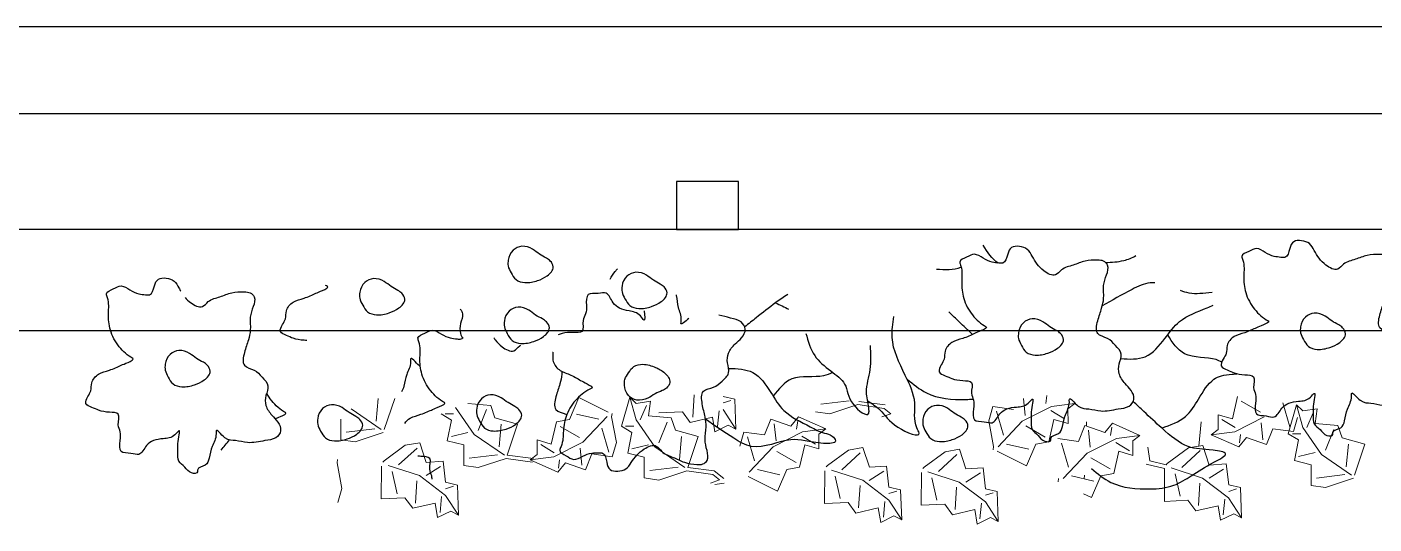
# Model space of a CAD drawing. Header units: millimetres. Extents: x 10227 to 13232, y 2 to 9351.
# Drawn here: x 11562.6 to 11624, y 7908.3 to 7930.9 of the extents above; entities that cross this region are included whole.
import ezdxf

# ---------------------------------------------------------------- set-up
doc = ezdxf.new("R2010")
doc.units = ezdxf.units.MM
doc.layers.add('A-FURN', color=9, linetype='Continuous')
doc.layers.add('A-GLAZ-FULL', color=4, linetype='Continuous')

msp = doc.modelspace()

# ---------------------------------------------------------------- linework, layer by layer
at = {"layer": 'A-FURN'}
for p, q in [((11708.183, 7921.684), (11510.222, 7921.684)), ((11708.183, 7917.068), (11510.222, 7917.068))]:
    msp.add_line(p, q, dxfattribs=at)
at = {"layer": 'A-FURN', "lineweight": 5}
for p, q in [((11578.54, 7912.955), (11578.635, 7913.994)), ((11579.39, 7913.994), (11578.918, 7912.578)), ((11587.352, 7913.038), (11587.777, 7914.027)), ((11587.777, 7914.027), (11589.114, 7913.362)), ((11589.724, 7912.726), (11590.102, 7914.047)), ((11590.102, 7914.047), (11590.385, 7913.764)), ((11590.102, 7914.047), (11590.385, 7913.009)), ((11592.972, 7913.139), (11593.04, 7914.153)), ((11594.71, 7913.902), (11594.35, 7913.785)), ((11594.353, 7914.084), (11594.889, 7913.96)), ((11594.889, 7913.96), (11594.938, 7912.587)), ((11608.034, 7913.993), (11608.116, 7913.219)), ((11609.102, 7914.129), (11609.049, 7913.755)), ((11617.554, 7913.061), (11617.792, 7914.077)), ((11577.408, 7913.522), (11578.782, 7912.582)), ((11581.973, 7913.007), (11581.501, 7913.29)), ((11581.689, 7913.29), (11582.067, 7913.29)), ((11582.161, 7913.574), (11583.011, 7912.346)), ((11582.728, 7913.762), (11583.766, 7913.668)), ((11583.577, 7913.479), (11583.2, 7912.535)), ((11583.766, 7913.668), (11583.955, 7913.102)), ((11588.687, 7913.041), (11587.672, 7913.279)), ((11589.292, 7913.301), (11589.274, 7913.149)), ((11590.385, 7913.764), (11591.046, 7913.859)), ((11590.574, 7913.009), (11590.857, 7913.67)), ((11591.046, 7913.859), (11590.952, 7913.198)), ((11592.497, 7913.381), (11591.422, 7913.33)), ((11592.851, 7912.901), (11592.497, 7913.381)), ((11594.169, 7913.428), (11594.104, 7912.712)), ((11594.938, 7912.587), (11594.348, 7913.487)), ((11599.22, 7913.287), (11598.56, 7913.381)), ((11600.103, 7913.875), (11598.81, 7913.722)), ((11599.22, 7913.287), (11600.493, 7913.708)), ((11601.688, 7913.534), (11600.493, 7913.708)), ((11601.734, 7913.701), (11600.542, 7913.853)), ((11601.579, 7913.151), (11601.987, 7913.29)), ((11601.987, 7913.29), (11601.688, 7913.534)), ((11606.461, 7912.975), (11606.646, 7913.616)), ((11606.646, 7913.616), (11607.581, 7913.485)), ((11606.807, 7913.403), (11607.13, 7912.309)), ((11609.316, 7913.622), (11607.983, 7912.952)), ((11609.29, 7913.435), (11609.905, 7913.063)), ((11610.384, 7913.758), (11609.316, 7913.622)), ((11610.384, 7913.758), (11610.064, 7913.517)), ((11610.064, 7913.517), (11610.066, 7912.85)), ((11617.953, 7913.863), (11618.835, 7913.358)), ((11620.171, 7912.694), (11619.848, 7913.788)), ((11620.1, 7912.383), (11620.477, 7913.705)), ((11620.477, 7913.705), (11620.761, 7913.421)), ((11620.477, 7913.705), (11620.761, 7912.666)), ((11620.761, 7913.421), (11621.421, 7913.516)), ((11620.949, 7912.666), (11621.233, 7913.327)), ((11621.421, 7913.516), (11621.327, 7912.855)), ((11576.936, 7912.106), (11576.936, 7913.05)), ((11581.784, 7912.063), (11581.973, 7913.007)), ((11583.955, 7913.102), (11584.993, 7912.818)), ((11584.144, 7911.78), (11584.238, 7912.818)), ((11584.993, 7912.818), (11584.521, 7911.402)), ((11586.527, 7911.914), (11586.765, 7912.93)), ((11586.765, 7912.93), (11587.352, 7913.038)), ((11586.926, 7912.716), (11587.808, 7912.211)), ((11587.969, 7911.998), (11589.065, 7913.17)), ((11589.491, 7911.975), (11589.274, 7913.149)), ((11590.196, 7912.443), (11589.724, 7912.726)), ((11589.913, 7912.726), (11590.291, 7912.726)), ((11590.385, 7913.009), (11591.235, 7911.782)), ((11590.952, 7913.198), (11591.99, 7913.103)), ((11591.801, 7912.915), (11591.424, 7911.971)), ((11591.99, 7913.103), (11592.179, 7912.537)), ((11593.868, 7913.132), (11592.851, 7912.901)), ((11593.982, 7912.474), (11593.868, 7913.132)), ((11594.582, 7912.768), (11593.982, 7912.474)), ((11594.938, 7912.587), (11594.582, 7912.768)), ((11596.233, 7912.325), (11596.525, 7913.047)), ((11596.525, 7913.047), (11597.434, 7912.728)), ((11596.686, 7912.833), (11596.768, 7912.059)), ((11597.434, 7912.728), (11597.78, 7913.156)), ((11597.754, 7912.969), (11597.701, 7912.595)), ((11597.78, 7913.156), (11599.036, 7912.598)), ((11606.461, 7912.975), (11606.677, 7911.801)), ((11607.983, 7912.952), (11606.885, 7911.791)), ((11609.026, 7912.233), (11608.143, 7912.738)), ((11609.424, 7913.035), (11609.186, 7912.02)), ((11610.066, 7912.85), (11609.424, 7913.035)), ((11610.54, 7912.032), (11610.833, 7912.754)), ((11610.833, 7912.754), (11611.741, 7912.435)), ((11610.91, 7912.929), (11610.902, 7912.729)), ((11611.741, 7912.435), (11612.087, 7912.863)), ((11612.061, 7912.676), (11612.008, 7912.302)), ((11612.087, 7912.863), (11613.343, 7912.305)), ((11616.026, 7911.821), (11616.134, 7912.929)), ((11616.913, 7913.247), (11617.554, 7913.061)), ((11616.914, 7912.579), (11616.913, 7913.247)), ((11617.688, 7912.661), (11617.073, 7913.034)), ((11617.662, 7912.474), (11618.996, 7913.145)), ((11618.944, 7912.103), (11618.863, 7912.878)), ((11620.517, 7913.122), (11620.332, 7912.48)), ((11620.761, 7912.666), (11621.61, 7911.439)), ((11621.327, 7912.855), (11622.365, 7912.761)), ((11622.365, 7912.761), (11622.554, 7912.194)), ((11577.597, 7912.011), (11576.936, 7912.106)), ((11578.479, 7912.6), (11577.186, 7912.446)), ((11577.597, 7912.011), (11578.869, 7912.432)), ((11582.539, 7911.874), (11581.784, 7912.063)), ((11581.973, 7912.252), (11582.728, 7912.441)), ((11583.011, 7912.346), (11584.386, 7911.406)), ((11585.886, 7912.1), (11586.527, 7911.914)), ((11585.887, 7911.432), (11585.886, 7912.1)), ((11589.144, 7911.547), (11588.822, 7912.641)), ((11590.008, 7911.499), (11590.196, 7912.443)), ((11592.179, 7912.537), (11593.217, 7912.254)), ((11592.368, 7911.215), (11592.462, 7912.254)), ((11593.217, 7912.254), (11592.745, 7910.838)), ((11595.113, 7911.815), (11595.299, 7912.456)), ((11595.299, 7912.456), (11596.233, 7912.325)), ((11595.459, 7912.243), (11595.782, 7911.149)), ((11597.968, 7912.462), (11596.635, 7911.792)), ((11597.942, 7912.276), (11598.557, 7911.903)), ((11599.036, 7912.598), (11597.968, 7912.462)), ((11599.036, 7912.598), (11598.716, 7912.357)), ((11598.716, 7912.357), (11598.718, 7911.69)), ((11609.606, 7912.163), (11610.54, 7912.032)), ((11612.276, 7912.169), (11610.942, 7911.499)), ((11610.993, 7912.54), (11611.075, 7911.766)), ((11613.343, 7912.305), (11612.276, 7912.169)), ((11613.343, 7912.305), (11613.023, 7912.064)), ((11613.023, 7912.064), (11613.025, 7911.397)), ((11616.594, 7912.338), (11616.914, 7912.579)), ((11616.594, 7912.338), (11617.662, 7912.474)), ((11617.851, 7911.781), (11616.594, 7912.338)), ((11618.197, 7912.209), (11617.851, 7911.781)), ((11617.877, 7911.968), (11617.929, 7912.341)), ((11619.105, 7911.89), (11618.197, 7912.209)), ((11619.397, 7912.612), (11619.105, 7911.89)), ((11620.332, 7912.48), (11619.397, 7912.612)), ((11620.572, 7912.1), (11620.1, 7912.383)), ((11620.289, 7912.383), (11620.666, 7912.383)), ((11620.383, 7911.156), (11620.572, 7912.1)), ((11622.177, 7912.572), (11621.799, 7911.628)), ((11622.554, 7912.194), (11623.592, 7911.911)), ((11579.875, 7911.855), (11578.915, 7911.145)), ((11580.412, 7911.731), (11579.57, 7910.961)), ((11579.875, 7911.855), (11580.533, 7911.969)), ((11580.533, 7911.969), (11580.825, 7911.071)), ((11582.539, 7910.93), (11582.539, 7911.874)), ((11584.082, 7911.425), (11582.789, 7911.271)), ((11585.567, 7911.191), (11585.887, 7911.432)), ((11586.661, 7911.514), (11586.046, 7911.887)), ((11586.635, 7911.327), (11587.969, 7911.998)), ((11587.918, 7910.956), (11587.836, 7911.73)), ((11588.37, 7911.465), (11588.078, 7910.743)), ((11589.305, 7911.333), (11588.37, 7911.465)), ((11589.491, 7911.975), (11589.305, 7911.333)), ((11590.763, 7911.31), (11590.008, 7911.499)), ((11590.196, 7911.687), (11590.952, 7911.876)), ((11591.235, 7911.782), (11592.609, 7910.842)), ((11596.635, 7911.792), (11595.538, 7910.632)), ((11597.678, 7911.073), (11596.796, 7911.579)), ((11598.077, 7911.875), (11597.839, 7910.86)), ((11598.718, 7911.69), (11598.077, 7911.875)), ((11600.067, 7911.637), (11599.106, 7910.928)), ((11600.603, 7911.514), (11599.761, 7910.744)), ((11600.067, 7911.637), (11600.724, 7911.752)), ((11600.724, 7911.752), (11601.016, 7910.854)), ((11604.467, 7911.56), (11603.506, 7910.851)), ((11605.003, 7911.437), (11604.162, 7910.667)), ((11604.467, 7911.56), (11605.125, 7911.674)), ((11605.125, 7911.674), (11605.416, 7910.777)), ((11606.677, 7911.801), (11606.659, 7911.649)), ((11608.174, 7910.923), (11606.838, 7911.587)), ((11607.264, 7911.909), (11608.279, 7911.671)), ((11608.599, 7911.912), (11608.174, 7910.923)), ((11609.186, 7912.02), (11608.599, 7911.912)), ((11609.766, 7911.95), (11610.089, 7910.856)), ((11610.942, 7911.499), (11609.845, 7910.339)), ((11612.384, 7911.582), (11612.146, 7910.567)), ((11612.249, 7911.982), (11612.864, 7911.61)), ((11613.025, 7911.397), (11612.384, 7911.582)), ((11613.79, 7911.141), (11613.709, 7911.767)), ((11615.55, 7911.738), (11614.59, 7911.029)), ((11616.087, 7911.615), (11615.245, 7910.845)), ((11615.55, 7911.738), (11616.208, 7911.852)), ((11616.208, 7911.852), (11616.5, 7910.955)), ((11620.572, 7911.345), (11621.327, 7911.533)), ((11621.61, 7911.439), (11622.985, 7910.499)), ((11622.743, 7910.873), (11622.837, 7911.911)), ((11623.592, 7911.911), (11623.121, 7910.495)), ((11576.783, 7911.213), (11576.766, 7911.061)), ((11576.982, 7909.887), (11576.766, 7911.061)), ((11578.782, 7909.415), (11578.793, 7910.908)), ((11578.915, 7911.145), (11578.855, 7911.086)), ((11580.521, 7910.476), (11579.093, 7910.938)), ((11581.48, 7910.887), (11580.82, 7910.474)), ((11580.825, 7911.071), (11581.601, 7911.125)), ((11581.601, 7911.125), (11581.713, 7910.169)), ((11583.2, 7910.836), (11582.539, 7910.93)), ((11583.2, 7910.836), (11584.472, 7911.257)), ((11585.667, 7911.083), (11584.472, 7911.257)), ((11585.714, 7911.25), (11584.521, 7911.402)), ((11585.567, 7911.191), (11586.635, 7911.327)), ((11586.824, 7910.634), (11585.567, 7911.191)), ((11587.17, 7911.061), (11586.824, 7910.634)), ((11586.85, 7910.82), (11586.902, 7911.194)), ((11588.078, 7910.743), (11587.17, 7911.061)), ((11590.763, 7910.366), (11590.763, 7911.31)), ((11592.306, 7910.86), (11591.013, 7910.706)), ((11593.938, 7910.685), (11592.745, 7910.838)), ((11597.839, 7910.86), (11597.251, 7910.752)), ((11599.106, 7910.928), (11599.046, 7910.869)), ((11601.016, 7910.854), (11601.792, 7910.908)), ((11601.792, 7910.908), (11601.905, 7909.952)), ((11603.506, 7910.851), (11603.447, 7910.791)), ((11605.416, 7910.777), (11606.193, 7910.83)), ((11606.193, 7910.83), (11606.305, 7909.874)), ((11611.985, 7910.78), (11611.103, 7911.286)), ((11614.468, 7910.791), (11613.627, 7911.001)), ((11614.53, 7910.97), (11613.79, 7911.141)), ((11613.79, 7911.141), (11613.79, 7911.141)), ((11614.59, 7911.029), (11614.53, 7910.97)), ((11616.197, 7910.36), (11614.768, 7910.822)), ((11616.5, 7910.955), (11617.276, 7911.009)), ((11617.276, 7911.009), (11617.388, 7910.052)), ((11621.138, 7910.967), (11620.383, 7911.156)), ((11621.138, 7910.023), (11621.138, 7910.967)), ((11579.269, 7910.665), (11579.5, 7909.648)), ((11580.333, 7909.224), (11580.4, 7910.239)), ((11581.709, 7909.572), (11580.521, 7910.476)), ((11591.424, 7910.271), (11590.763, 7910.366)), ((11591.424, 7910.271), (11592.696, 7910.692)), ((11593.891, 7910.518), (11592.696, 7910.692)), ((11593.782, 7910.135), (11594.19, 7910.275)), ((11594.19, 7910.275), (11593.891, 7910.518)), ((11594.38, 7910.344), (11593.938, 7910.685)), ((11596.827, 7909.763), (11595.49, 7910.428)), ((11595.917, 7910.749), (11596.932, 7910.511)), ((11597.251, 7910.752), (11596.827, 7909.763)), ((11598.973, 7909.198), (11598.985, 7910.69)), ((11600.713, 7910.259), (11599.284, 7910.721)), ((11599.461, 7910.448), (11599.692, 7909.431)), ((11601.9, 7909.355), (11600.713, 7910.259)), ((11601.671, 7910.67), (11601.011, 7910.257)), ((11603.374, 7909.12), (11603.385, 7910.613)), ((11605.113, 7910.182), (11603.684, 7910.644)), ((11603.861, 7910.371), (11604.092, 7909.354)), ((11606.072, 7910.593), (11605.412, 7910.18)), ((11609.636, 7910.348), (11609.619, 7910.196)), ((11610.224, 7910.456), (11611.239, 7910.218)), ((11610.812, 7910.501), (11610.805, 7910.32)), ((11611.559, 7910.459), (11611.134, 7909.47)), ((11612.146, 7910.567), (11611.559, 7910.459)), ((11614.457, 7909.299), (11614.468, 7910.791)), ((11614.944, 7910.549), (11615.175, 7909.532)), ((11617.384, 7909.455), (11616.197, 7910.36)), ((11617.155, 7910.771), (11616.495, 7910.358)), ((11622.682, 7910.517), (11621.389, 7910.364)), ((11621.799, 7909.929), (11623.071, 7910.35)), ((11576.982, 7909.887), (11576.796, 7909.245)), ((11582.07, 7909.987), (11581.711, 7909.87)), ((11581.713, 7910.169), (11582.25, 7910.045)), ((11582.25, 7910.045), (11582.299, 7908.672)), ((11594.407, 7910.135), (11593.972, 7910.066)), ((11600.524, 7909.007), (11600.592, 7910.021)), ((11602.261, 7909.77), (11601.902, 7909.653)), ((11601.905, 7909.952), (11602.441, 7909.828)), ((11602.441, 7909.828), (11602.49, 7908.454)), ((11604.925, 7908.93), (11604.992, 7909.944)), ((11606.3, 7909.277), (11605.113, 7910.182)), ((11606.662, 7909.693), (11606.303, 7909.576)), ((11606.305, 7909.874), (11606.841, 7909.751)), ((11606.841, 7909.751), (11606.891, 7908.377)), ((11611.134, 7909.47), (11610.778, 7909.647)), ((11616.008, 7909.108), (11616.075, 7910.122)), ((11617.745, 7909.871), (11617.386, 7909.754)), ((11617.388, 7910.052), (11617.925, 7909.929)), ((11617.925, 7909.929), (11617.974, 7908.555)), ((11621.799, 7909.929), (11621.138, 7910.023)), ((11579.857, 7909.467), (11578.782, 7909.415)), ((11580.212, 7908.986), (11579.857, 7909.467)), ((11581.228, 7909.217), (11580.212, 7908.986)), ((11581.343, 7908.56), (11581.228, 7909.217)), ((11581.529, 7909.514), (11581.464, 7908.798)), ((11582.299, 7908.672), (11581.709, 7909.572)), ((11600.048, 7909.249), (11598.973, 7909.198)), ((11600.403, 7908.769), (11600.048, 7909.249)), ((11601.42, 7909), (11600.403, 7908.769)), ((11601.534, 7908.342), (11601.42, 7909)), ((11601.72, 7909.296), (11601.655, 7908.58)), ((11602.49, 7908.454), (11601.9, 7909.355)), ((11604.449, 7909.172), (11603.374, 7909.12)), ((11604.803, 7908.692), (11604.449, 7909.172)), ((11606.121, 7909.219), (11606.056, 7908.503)), ((11606.891, 7908.377), (11606.3, 7909.277)), ((11615.532, 7909.35), (11614.457, 7909.299)), ((11615.887, 7908.87), (11615.532, 7909.35)), ((11616.903, 7909.101), (11615.887, 7908.87)), ((11617.018, 7908.443), (11616.903, 7909.101)), ((11617.204, 7909.397), (11617.139, 7908.681)), ((11617.974, 7908.555), (11617.384, 7909.455)), ((11581.942, 7908.854), (11581.343, 7908.56)), ((11582.299, 7908.672), (11581.942, 7908.854)), ((11602.133, 7908.636), (11601.534, 7908.342)), ((11602.49, 7908.454), (11602.133, 7908.636)), ((11605.82, 7908.923), (11604.803, 7908.692)), ((11605.934, 7908.265), (11605.82, 7908.923)), ((11606.534, 7908.559), (11605.934, 7908.265)), ((11606.891, 7908.377), (11606.534, 7908.559)), ((11617.617, 7908.737), (11617.018, 7908.443)), ((11617.974, 7908.555), (11617.617, 7908.737))]:
    msp.add_line(p, q, dxfattribs=at)
at = {"layer": 'A-FURN', "elevation": 0}
msp.add_lwpolyline([(11592.231, 7923.884), (11592.231, 7921.684), (11595.06, 7921.684), (11595.06, 7923.884)], close=True, dxfattribs=at)
at = {"layer": 'A-FURN'}
for points, start_tangent, end_tangent in [([(11584.561, 7920.298), (11584.784, 7920.744), (11585.185, 7920.923), (11585.676, 7920.789), (11585.988, 7920.566), (11586.3, 7920.387), (11586.478, 7920.253), (11586.612, 7919.986), (11586.344, 7919.584), (11585.899, 7919.361), (11585.319, 7919.272), (11584.918, 7919.406), (11584.695, 7919.718), (11584.561, 7920.03), (11584.561, 7920.298)], (0.120483, 0.992715), (0.120483, 0.992715)), ([(11606.339, 7917.258), (11605.715, 7917.793), (11605.314, 7918.552), (11605.224, 7919.31), (11605.18, 7920.024), (11605.135, 7920.202), (11605.447, 7920.425), (11605.804, 7920.559), (11606.205, 7920.381), (11606.606, 7920.202), (11606.918, 7920.158), (11607.096, 7920.158), (11607.319, 7920.559), (11607.498, 7920.871), (11607.854, 7920.916), (11608.211, 7920.782), (11608.434, 7920.47), (11608.657, 7920.113), (11608.969, 7919.801), (11609.503, 7919.622), (11609.771, 7919.845), (11610.306, 7920.068), (11610.841, 7920.247), (11611.42, 7920.292), (11611.688, 7920.247), (11611.866, 7920.068), (11611.821, 7919.622), (11611.688, 7919.132), (11611.688, 7918.552), (11611.598, 7918.106), (11611.42, 7917.526), (11611.42, 7916.946), (11611.866, 7916.723), (11612.222, 7916.41), (11612.49, 7916.009), (11612.401, 7915.563), (11612.401, 7915.117), (11612.668, 7914.671), (11612.936, 7914.358), (11613.069, 7913.957), (11612.847, 7913.645), (11612.356, 7913.511), (11611.554, 7913.422), (11611.019, 7913.511), (11610.529, 7913.645), (11610.128, 7913.957), (11610.128, 7913.823), (11609.949, 7913.243), (11609.816, 7912.708), (11609.637, 7912.396), (11609.281, 7912.173), (11609.281, 7912.083), (11609.013, 7912.039), (11608.701, 7912.306), (11608.434, 7912.574), (11608.389, 7912.976), (11608.389, 7913.377), (11608.434, 7913.957), (11608.255, 7913.778), (11607.721, 7913.6), (11607.275, 7913.511), (11606.963, 7913.288), (11606.606, 7912.886), (11606.25, 7912.931), (11605.804, 7913.02), (11605.759, 7913.511), (11605.759, 7913.912), (11605.67, 7914.225), (11605.67, 7914.715), (11605.269, 7914.805), (11604.779, 7914.894), (11604.467, 7915.028), (11604.199, 7915.206), (11604.288, 7915.518), (11604.422, 7915.786), (11604.467, 7916.143), (11604.779, 7916.544), (11605.269, 7916.723), (11605.804, 7916.946), (11606.116, 7917.08), (11606.339, 7917.258)], (-0.883306, 0.468797), (-0.883306, 0.468797)), ([(11619.189, 7917.521), (11618.565, 7918.056), (11618.164, 7918.814), (11618.075, 7919.573), (11618.03, 7920.287), (11617.986, 7920.465), (11618.298, 7920.688), (11618.654, 7920.822), (11619.055, 7920.643), (11619.457, 7920.465), (11619.769, 7920.42), (11619.947, 7920.42), (11620.17, 7920.822), (11620.348, 7921.134), (11620.705, 7921.179), (11621.061, 7921.045), (11621.284, 7920.733), (11621.507, 7920.376), (11621.819, 7920.064), (11622.354, 7919.885), (11622.621, 7920.108), (11623.156, 7920.331), (11623.691, 7920.51), (11624.271, 7920.554), (11624.538, 7920.51), (11624.716, 7920.331), (11624.672, 7919.885), (11624.538, 7919.394), (11624.538, 7918.814), (11624.449, 7918.368), (11624.271, 7917.788), (11624.271, 7917.209), (11624.716, 7916.986), (11625.073, 7916.673), (11625.34, 7916.272), (11625.251, 7915.826), (11625.251, 7915.38), (11625.519, 7914.933), (11625.786, 7914.621), (11625.92, 7914.22), (11625.697, 7913.907), (11625.207, 7913.774), (11624.404, 7913.684), (11623.869, 7913.774), (11623.379, 7913.907), (11622.978, 7914.22), (11622.978, 7914.086), (11622.8, 7913.506), (11622.666, 7912.971), (11622.488, 7912.658), (11622.131, 7912.435), (11622.131, 7912.346), (11621.864, 7912.301), (11621.551, 7912.569), (11621.284, 7912.837), (11621.239, 7913.238), (11621.239, 7913.64), (11621.284, 7914.22), (11621.106, 7914.041), (11620.571, 7913.863), (11620.125, 7913.774), (11619.813, 7913.551), (11619.457, 7913.149), (11619.1, 7913.194), (11618.654, 7913.283), (11618.61, 7913.774), (11618.61, 7914.175), (11618.52, 7914.487), (11618.52, 7914.978), (11618.119, 7915.067), (11617.629, 7915.157), (11617.317, 7915.29), (11617.05, 7915.469), (11617.139, 7915.781), (11617.272, 7916.049), (11617.317, 7916.406), (11617.629, 7916.807), (11618.119, 7916.986), (11618.654, 7917.209), (11618.966, 7917.342), (11619.189, 7917.521)], (-0.883306, 0.468797), (-0.883306, 0.468797)), ([(11577.8, 7918.827), (11578.023, 7919.273), (11578.424, 7919.451), (11578.914, 7919.318), (11579.226, 7919.095), (11579.538, 7918.916), (11579.717, 7918.782), (11579.85, 7918.515), (11579.583, 7918.113), (11579.137, 7917.89), (11578.558, 7917.801), (11578.156, 7917.935), (11577.934, 7918.247), (11577.8, 7918.559), (11577.8, 7918.827)], (0.120483, 0.992715), (0.120483, 0.992715)), ([(11589.75, 7919.115), (11589.972, 7919.561), (11590.374, 7919.739), (11590.864, 7919.606), (11591.176, 7919.383), (11591.488, 7919.204), (11591.666, 7919.07), (11591.8, 7918.803), (11591.533, 7918.401), (11591.087, 7918.178), (11590.507, 7918.089), (11590.106, 7918.223), (11589.883, 7918.535), (11589.75, 7918.847), (11589.75, 7919.115)], (0.120483, 0.992715), (0.120483, 0.992715)), ([(11584.386, 7917.525), (11584.609, 7917.971), (11585.01, 7918.149), (11585.5, 7918.015), (11585.812, 7917.792), (11586.124, 7917.614), (11586.303, 7917.48), (11586.436, 7917.212), (11586.169, 7916.811), (11585.723, 7916.588), (11585.144, 7916.499), (11584.742, 7916.632), (11584.52, 7916.945), (11584.386, 7917.257), (11584.386, 7917.525)], (0.120483, 0.992715), (0.120483, 0.992715)), ([(11607.81, 7916.99), (11608.033, 7917.436), (11608.434, 7917.615), (11608.924, 7917.481), (11609.236, 7917.258), (11609.548, 7917.08), (11609.726, 7916.946), (11609.86, 7916.678), (11609.593, 7916.277), (11609.147, 7916.054), (11608.567, 7915.964), (11608.166, 7916.098), (11607.943, 7916.41), (11607.81, 7916.723), (11607.81, 7916.99)], (0.120483, 0.992715), (0.120483, 0.992715)), ([(11620.66, 7917.253), (11620.883, 7917.699), (11621.284, 7917.878), (11621.774, 7917.744), (11622.086, 7917.521), (11622.398, 7917.342), (11622.577, 7917.209), (11622.71, 7916.941), (11622.443, 7916.539), (11621.997, 7916.316), (11621.418, 7916.227), (11621.017, 7916.361), (11620.794, 7916.673), (11620.66, 7916.986), (11620.66, 7917.253)], (0.120483, 0.992715), (0.120483, 0.992715)), ([(11568.935, 7915.546), (11569.158, 7915.993), (11569.559, 7916.171), (11570.05, 7916.037), (11570.362, 7915.814), (11570.674, 7915.636), (11570.852, 7915.502), (11570.986, 7915.234), (11570.718, 7914.833), (11570.272, 7914.61), (11569.693, 7914.52), (11569.292, 7914.654), (11569.069, 7914.967), (11568.935, 7915.279), (11568.935, 7915.546)], (0.120483, 0.992715), (0.120483, 0.992715)), ([(11589.857, 7914.592), (11590.039, 7914.128), (11590.423, 7913.915), (11590.923, 7914.004), (11591.254, 7914.199), (11591.58, 7914.349), (11591.77, 7914.466), (11591.927, 7914.721), (11591.696, 7915.145), (11591.272, 7915.407), (11590.702, 7915.547), (11590.291, 7915.449), (11590.041, 7915.158), (11589.88, 7914.859), (11589.857, 7914.592)], (0.032031, -0.999487), (0.032031, -0.999487)), ([(11583.127, 7913.534), (11583.349, 7913.98), (11583.751, 7914.159), (11584.241, 7914.025), (11584.553, 7913.802), (11584.865, 7913.623), (11585.043, 7913.489), (11585.177, 7913.222), (11584.909, 7912.82), (11584.464, 7912.597), (11583.884, 7912.508), (11583.483, 7912.642), (11583.26, 7912.954), (11583.127, 7913.266), (11583.127, 7913.534)], (0.120483, 0.992715), (0.120483, 0.992715)), ([(11575.884, 7913.08), (11576.107, 7913.526), (11576.508, 7913.704), (11576.998, 7913.571), (11577.31, 7913.348), (11577.622, 7913.169), (11577.8, 7913.035), (11577.934, 7912.768), (11577.667, 7912.366), (11577.221, 7912.143), (11576.641, 7912.054), (11576.24, 7912.188), (11576.017, 7912.5), (11575.884, 7912.812), (11575.884, 7913.08)], (0.120483, 0.992715), (0.120483, 0.992715)), ([(11603.457, 7913.051), (11603.68, 7913.498), (11604.081, 7913.676), (11604.571, 7913.542), (11604.883, 7913.319), (11605.195, 7913.141), (11605.374, 7913.007), (11605.507, 7912.739), (11605.24, 7912.338), (11604.794, 7912.115), (11604.215, 7912.025), (11603.814, 7912.159), (11603.591, 7912.472), (11603.457, 7912.784), (11603.457, 7913.051)], (0.120483, 0.992715), (0.120483, 0.992715))]:
    msp.add_spline(points, degree=3, dxfattribs=dict(at, start_tangent=start_tangent, end_tangent=end_tangent))
for points in [[(11606.878, 7920.162), (11606.598, 7920.344), (11606.401, 7920.657), (11606.204, 7920.969)], [(11596.742, 7918.345), (11596.946, 7918.254), (11597.15, 7918.163), (11597.337, 7918.055)]]:
    msp.add_open_spline(points, degree=3, dxfattribs=at)
for points, knots in [([(11611.776, 7920.188), (11612.056, 7920.2), (11612.534, 7920.22), (11612.989, 7920.397), (11613.157, 7920.504)], [0, 0, 0, 0, 3.936182, 6.739205, 6.739205, 6.739205, 6.739205]), ([(11569.84, 7918.597), (11569.912, 7918.511), (11570.127, 7918.305), (11570.602, 7918.042), (11570.933, 7918.505), (11571.435, 7918.602), (11571.963, 7918.842), (11572.439, 7918.854), (11572.817, 7918.838), (11573.08, 7918.581), (11572.939, 7918.145), (11572.765, 7917.674), (11572.851, 7917.147), (11572.716, 7916.603), (11572.542, 7916.13), (11572.399, 7915.425), (11573.033, 7915.327), (11573.336, 7914.97), (11573.715, 7914.589), (11573.493, 7914.123), (11573.482, 7913.636), (11573.764, 7913.24), (11574.077, 7912.936), (11574.28, 7912.518), (11573.958, 7912.117), (11573.376, 7912.071), (11572.771, 7911.908), (11572.146, 7912.102), (11571.678, 7912.05), (11571.224, 7912.693), (11571.28, 7912.182), (11571.041, 7911.834), (11570.971, 7911.331), (11570.825, 7910.877), (11570.368, 7910.863), (11570.436, 7910.56), (11570.021, 7910.565), (11569.87, 7910.876), (11569.485, 7911.098), (11569.531, 7911.556), (11569.472, 7911.916), (11569.684, 7912.715), (11569.299, 7912.19), (11568.887, 7912.166), (11568.409, 7912.105), (11568.027, 7911.849), (11567.819, 7911.34), (11567.354, 7911.53), (11566.811, 7911.469), (11566.886, 7912.059), (11566.927, 7912.449), (11566.722, 7912.811), (11566.948, 7913.356), (11566.332, 7913.35), (11565.946, 7913.415), (11565.616, 7913.58), (11565.23, 7913.726), (11565.411, 7914.084), (11565.588, 7914.346), (11565.544, 7914.762), (11565.888, 7915.161), (11566.411, 7915.257), (11566.892, 7915.49), (11567.153, 7915.596), (11567.548, 7915.769), (11567.464, 7915.814), (11567.222, 7915.943), (11566.795, 7916.33), (11566.394, 7917.061), (11566.321, 7917.856), (11566.397, 7918.394), (11566.194, 7918.84), (11566.599, 7918.971), (11566.941, 7919.199), (11567.334, 7918.92), (11567.687, 7918.746), (11567.992, 7918.721), (11568.338, 7918.678), (11568.425, 7919.096), (11568.578, 7919.486), (11568.997, 7919.49), (11569.369, 7919.378), (11569.522, 7919.09), (11569.614, 7918.928), (11569.642, 7918.881)], [9.355904, 9.355904, 9.355904, 9.355904, 9.763541, 10.428141, 10.838604, 11.521667, 12.186267, 12.87127, 13.190848, 13.488162, 14.016573, 14.616035, 15.299565, 15.835754, 16.55086, 17.23439, 17.821867, 18.380538, 18.949129, 19.485318, 20.01111, 20.624154, 21.108746, 21.607517, 22.059698, 22.658746, 23.610242, 24.249397, 24.848445, 25.447641, 25.605379, 26.320485, 26.970824, 27.394647, 27.890393, 27.995551, 28.315129, 28.799661, 29.245632, 29.721753, 30.194966, 30.880513, 31.177827, 31.842427, 32.378219, 32.830283, 33.463196, 33.886769, 34.422561, 35.003314, 35.476527, 35.859287, 36.437658, 36.922045, 37.509442, 37.909602, 38.288546, 38.671306, 39.023961, 39.447864, 40.047178, 40.662166, 41.345229, 41.74539, 42.081896, 42.081896, 42.081896, 43.050962, 44.062166, 44.962168, 45.805075, 46.021855, 46.473918, 46.92284, 47.440338, 47.957837, 48.329336, 48.539484, 49.080719, 49.504543, 49.928115, 50.377037, 50.829218, 51.02278, 51.02278, 51.02278, 51.02278]), ([(11589.207, 7919.423), (11589.272, 7919.549), (11589.375, 7919.715), (11589.504, 7919.858), (11589.542, 7919.897)], [0.7830962, 0.7830962, 0.7830962, 0.7830962, 1.28731, 1.4850384, 1.4850384, 1.4850384, 1.4850384]), ([(11604.069, 7919.884), (11604.461, 7919.859), (11604.859, 7919.835), (11605.19, 7919.975), (11605.194, 7919.977)], [0, 0, 0, 0, 1.314466, 1.332994, 1.332994, 1.332994, 1.332994]), ([(11575.389, 7916.634), (11575.346, 7916.637), (11575.104, 7916.646), (11574.811, 7916.695), (11574.48, 7916.861), (11574.095, 7917.006), (11574.275, 7917.364), (11574.453, 7917.626), (11574.409, 7918.043), (11574.753, 7918.442), (11575.276, 7918.537), (11575.757, 7918.77), (11576.018, 7918.876), (11576.413, 7919.05), (11576.329, 7919.095), (11576.3, 7919.11), (11576.272, 7919.126), (11576.244, 7919.143)], [36.790543, 36.790543, 36.790543, 36.790543, 36.922045, 37.509442, 37.909602, 38.288546, 38.671306, 39.023961, 39.447864, 40.047178, 40.662166, 41.345229, 41.74539, 42.081896, 42.081896, 42.081896, 42.196716, 42.196716, 42.196716, 42.196716]), ([(11590.762, 7917.984), (11590.779, 7917.761), (11590.826, 7917.392), (11590.516, 7917.903), (11590.108, 7917.964), (11589.637, 7918.066), (11589.28, 7918.355), (11589.118, 7918.881), (11588.637, 7918.732), (11588.102, 7918.842), (11588.124, 7918.247), (11588.131, 7917.855), (11587.895, 7917.513), (11588.071, 7916.95), (11587.458, 7917.011), (11587.112, 7916.984), (11586.904, 7916.913), (11586.841, 7916.891)], [30.330069, 30.330069, 30.330069, 30.330069, 30.880513, 31.177827, 31.842427, 32.378219, 32.830283, 33.463196, 33.886769, 34.422561, 35.003314, 35.476527, 35.859287, 36.437658, 36.922045, 37.509442, 37.743635, 37.743635, 37.743635, 37.743635]), ([(11614.027, 7919.257), (11613.956, 7919.263), (11613.596, 7919.265), (11612.766, 7918.858), (11612.07, 7918.459), (11611.626, 7918.205)], [11.524335, 11.524335, 11.524335, 11.524335, 11.777561, 12.819679, 14.649017, 14.649017, 14.649017, 14.649017]), ([(11616.639, 7918.815), (11616.213, 7918.79), (11615.806, 7918.705), (11615.326, 7918.854), (11615.192, 7918.902)], [8.2809, 8.2809, 8.2809, 8.2809, 9.627654, 10.125719, 10.125719, 10.125719, 10.125719]), ([(11592.795, 7917.637), (11592.624, 7917.509), (11592.394, 7917.255), (11592.49, 7917.735), (11592.283, 7918.104), (11592.264, 7918.499), (11592.231, 7918.697), (11592.23, 7918.705)], [24.91841, 24.91841, 24.91841, 24.91841, 25.447641, 25.605379, 26.320485, 26.970824, 26.999665, 26.999665, 26.999665, 26.999665]), ([(11597.294, 7918.732), (11597.11, 7918.616), (11596.604, 7918.248), (11595.983, 7917.766), (11595.514, 7917.392), (11595.34, 7917.254)], [10.973368, 10.973368, 10.973368, 10.973368, 11.713751, 13.046466, 13.827823, 13.827823, 13.827823, 13.827823]), ([(11612.471, 7915.806), (11612.864, 7915.782), (11613.687, 7915.73), (11614.457, 7916.672), (11615.168, 7917.67), (11616.062, 7917.97), (11616.592, 7918.202), (11616.682, 7918.238)], [0, 0, 0, 0, 1.314466, 2.758059, 3.953921, 5.620335, 5.961182, 5.961182, 5.961182, 5.961182]), ([(11582.377, 7918.059), (11582.429, 7917.991), (11582.541, 7917.79), (11582.357, 7917.404), (11582.349, 7917.006), (11582.453, 7916.792), (11582.5, 7916.718)], [60.74025, 60.74025, 60.74025, 60.74025, 61.031025, 61.567214, 62.093007, 62.399592, 62.399592, 62.399592, 62.399592]), ([(11586.587, 7916.101), (11586.588, 7916.098), (11586.609, 7915.982), (11586.548, 7915.673), (11586.856, 7915.246), (11587.368, 7915.104), (11587.827, 7914.829), (11588.077, 7914.701), (11588.455, 7914.493), (11588.368, 7914.456), (11588.115, 7914.349), (11587.655, 7914.001), (11587.192, 7913.309), (11587.048, 7912.523), (11587.076, 7911.98), (11586.835, 7911.554), (11587.226, 7911.388), (11587.546, 7911.131), (11587.963, 7911.373), (11588.33, 7911.516), (11588.635, 7911.513), (11588.984, 7911.526), (11589.034, 7911.101), (11589.152, 7910.699), (11589.568, 7910.658), (11589.949, 7910.737), (11590.177, 7911.085), (11590.417, 7911.426), (11590.762, 7911.722), (11591.295, 7911.958), (11591.584, 7911.468), (11592.076, 7911.327), (11592.581, 7911.041), (11593.054, 7910.987), (11593.431, 7910.969), (11593.716, 7911.202), (11593.615, 7911.648), (11593.482, 7912.133), (11593.615, 7912.65), (11593.529, 7913.205), (11593.397, 7913.691), (11593.317, 7914.406), (11593.957, 7914.448), (11594.291, 7914.776), (11594.702, 7915.122), (11594.522, 7915.606), (11594.555, 7916.092), (11594.87, 7916.462), (11595.21, 7916.737), (11595.448, 7917.135), (11595.163, 7917.563), (11594.677, 7917.646), (11594.338, 7917.755), (11594.16, 7917.788)], [39.012615, 39.012615, 39.012615, 39.012615, 39.023961, 39.447864, 40.047178, 40.662166, 41.345229, 41.74539, 42.081896, 42.081896, 42.081896, 43.050962, 44.062166, 44.962168, 45.805075, 46.021855, 46.473918, 46.92284, 47.440338, 47.957837, 48.329336, 48.539484, 49.080719, 49.504543, 49.928115, 50.377037, 50.829218, 51.325138, 51.845437, 52.510038, 52.9205, 53.603564, 54.268164, 54.953167, 55.272744, 55.570058, 56.098469, 56.697931, 57.381462, 57.917651, 58.632756, 59.316286, 59.903763, 60.462434, 61.031025, 61.567214, 62.093007, 62.706051, 63.190643, 63.689413, 64.141595, 64.740643, 65.383914, 65.383914, 65.383914, 65.383914]), ([(11605.722, 7916.909), (11605.515, 7917.098), (11605.157, 7917.432), (11604.794, 7917.778), (11604.633, 7917.931)], [12.061038, 12.061038, 12.061038, 12.061038, 13.046466, 13.827823, 13.827823, 13.827823, 13.827823]), ([(11579.854, 7912.851), (11579.914, 7912.947), (11580.137, 7913.159), (11580.602, 7913.244), (11581.083, 7913.478), (11581.344, 7913.583), (11581.74, 7913.757), (11581.656, 7913.802), (11581.413, 7913.93), (11580.986, 7914.318), (11580.586, 7915.048), (11580.512, 7915.844), (11580.588, 7916.382), (11580.386, 7916.828), (11580.79, 7916.959), (11581.132, 7917.186), (11581.525, 7916.908), (11581.879, 7916.733), (11582.183, 7916.709), (11582.409, 7916.68), (11582.48, 7916.735), (11582.505, 7916.767)], [39.655284, 39.655284, 39.655284, 39.655284, 40.047178, 40.662166, 41.345229, 41.74539, 42.081896, 42.081896, 42.081896, 43.050962, 44.062166, 44.962168, 45.805075, 46.021855, 46.473918, 46.92284, 47.440338, 47.957837, 48.329336, 48.539484, 48.69173, 48.69173, 48.69173, 48.69173]), ([(11583.903, 7916.757), (11583.926, 7916.723), (11584.031, 7916.571), (11584.283, 7916.313), (11584.793, 7916.03), (11585.009, 7916.331), (11585.119, 7916.414), (11585.136, 7916.425)], [51.177219, 51.177219, 51.177219, 51.177219, 51.325138, 51.845437, 52.510038, 52.9205, 52.989692, 52.989692, 52.989692, 52.989692]), ([(11617.071, 7915.648), (11616.985, 7915.694), (11616.53, 7915.904), (11615.322, 7915.759), (11614.826, 7916.543), (11614.606, 7916.891)], [6.408714, 6.408714, 6.408714, 6.408714, 6.789964, 8.505278, 9.87226, 9.87226, 9.87226, 9.87226]), ([(11580.559, 7915.453), (11580.546, 7915.462), (11580.358, 7915.593), (11580.089, 7915.974), (11580.144, 7915.463), (11579.905, 7915.114), (11579.84, 7914.643), (11579.757, 7914.367), (11579.702, 7914.299)], [24.803037, 24.803037, 24.803037, 24.803037, 24.848445, 25.447641, 25.605379, 26.320485, 26.970824, 27.279925, 27.279925, 27.279925, 27.279925]), ([(11587.007, 7915.226), (11587.008, 7915.182), (11587.005, 7914.985), (11586.908, 7914.59), (11586.733, 7914.117), (11586.59, 7913.413), (11587.05, 7913.341), (11587.212, 7913.251), (11587.226, 7913.242)], [15.147135, 15.147135, 15.147135, 15.147135, 15.299565, 15.835754, 16.55086, 17.23439, 17.821867, 17.879021, 17.879021, 17.879021, 17.879021]), ([(11599.347, 7915.175), (11599.2, 7915.105), (11598.709, 7914.887), (11597.448, 7915.153), (11596.885, 7914.416), (11596.635, 7914.089)], [6.205462, 6.205462, 6.205462, 6.205462, 6.789964, 8.505278, 9.87226, 9.87226, 9.87226, 9.87226]), ([(11614.336, 7912.642), (11614.728, 7912.777), (11615.449, 7913.026), (11616.029, 7913.99), (11616.601, 7914.941), (11617.208, 7915.07), (11617.697, 7915.107), (11617.76, 7915.117)], [0, 0, 0, 0, 1.410754, 2.587869, 3.929969, 4.948161, 5.147037, 5.147037, 5.147037, 5.147037]), ([(11602.735, 7914.871), (11603.017, 7914.636), (11603.772, 7914.007), (11604.909, 7913.92), (11605.635, 7913.952), (11605.745, 7913.961)], [0, 0, 0, 0, 1.274481, 3.421457, 3.807397, 3.807397, 3.807397, 3.807397]), ([(11573.942, 7913.063), (11574.007, 7913.091), (11574.154, 7913.152), (11574.497, 7913.303), (11574.413, 7913.348), (11574.171, 7913.476), (11573.856, 7913.761), (11573.624, 7914.108), (11573.558, 7914.23)], [41.443493, 41.443493, 41.443493, 41.443493, 41.74539, 42.081896, 42.081896, 42.081896, 43.050962, 43.53847, 43.53847, 43.53847, 43.53847]), ([(11581.095, 7910.304), (11581.094, 7910.356), (11581.078, 7910.508), (11580.913, 7910.799), (11581.139, 7911.343), (11580.687, 7911.339), (11580.492, 7911.354), (11580.448, 7911.359)], [35.287059, 35.287059, 35.287059, 35.287059, 35.476527, 35.859287, 36.437658, 36.922045, 37.070932, 37.070932, 37.070932, 37.070932])]:
    msp.add_open_spline(points, degree=3, knots=knots, dxfattribs=at)
for points in [[(11600.932, 7913.891), (11601.487, 7913.478), (11602.319, 7912.679), (11603.284, 7912.413), (11603.184, 7912.646), (11603.084, 7913.778), (11602.652, 7915.043), (11602.053, 7916.775), (11602.129, 7917.72)], [(11598.122, 7916.957), (11598.526, 7915.942), (11599.258, 7915.243), (11599.89, 7914.644), (11600.289, 7913.711), (11600.988, 7913.312), (11600.988, 7913.545), (11600.888, 7914.277), (11601.055, 7915.31), (11601.067, 7916.403)], [(11594.605, 7915.359), (11595.705, 7915.173), (11596.526, 7914.264), (11597.121, 7913.442), (11598.324, 7912.7), (11598.966, 7912.409), (11599.322, 7912.277), (11599.47, 7912.063), (11598.925, 7911.944), (11597.436, 7912.11), (11595.638, 7911.802), (11594.836, 7912.174), (11593.551, 7913.043)], [(11611.138, 7910.793), (11612.019, 7910.166), (11613.816, 7909.866), (11614.881, 7910.033), (11615.679, 7910.466), (11616.744, 7911.099), (11617.243, 7911.465), (11616.678, 7911.631), (11615.546, 7911.798), (11614.348, 7912.63), (11613.517, 7913.396), (11613.036, 7913.853)], [(11571.482, 7911.63), (11571.863, 7912.099)]]:
    msp.add_spline(points, degree=3, dxfattribs=at)
at = {"layer": 'A-GLAZ-FULL', "ltscale": 0.1}
for p, q in [((11659.603, 7930.921), (11379.183, 7930.921)), ((11699.94, 7926.98), (11375.183, 7926.921))]:
    msp.add_line(p, q, dxfattribs=at)

doc.saveas('drawing.dxf')
